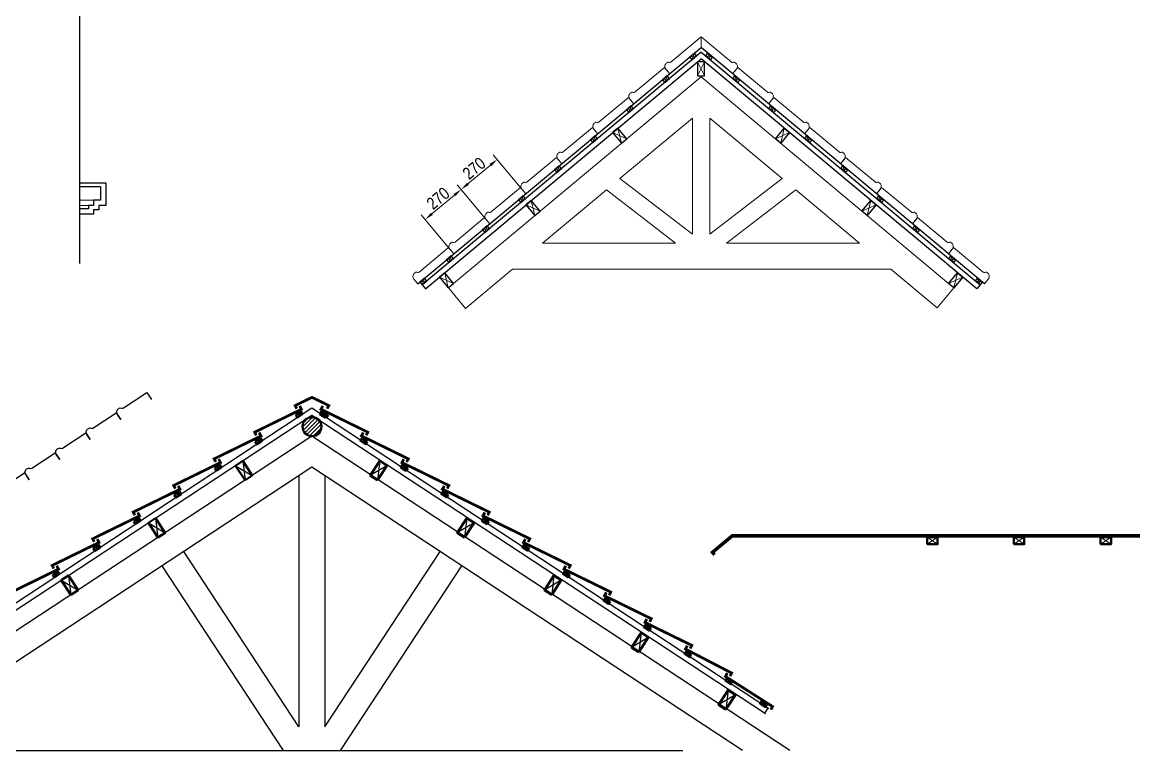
# Model space of a CAD drawing. Header units: millimetres. Extents: x -37049 to 129367, y 25385 to 90033.
# Drawn here: x 61204 to 67655, y 39070 to 43265 of the extents above; entities that cross this region are included whole.
import ezdxf

# ---------------------------------------------------------------- set-up
doc = ezdxf.new("R2010")
doc.units = ezdxf.units.MM
doc.header["$MEASUREMENT"] = 0
for name, color, linetype, lineweight in [('NKT', 9, 'Continuous', 0), ('NMANH1', 45, 'Continuous', 9), ('NMANH3', 25, 'Continuous', 9), ('NNGOI', 20, 'Continuous', 9), ('NTHAY1', 61, 'Continuous', 25), ('NTHAY2', 51, 'Continuous', 25), ('NTHAY3', 41, 'Continuous', 25), ('NTHEP', 7, 'Continuous', 20), ('Ntuong2', 150, 'Continuous', 50), ('Ntuong3', 160, 'Continuous', 50)]:
    doc.layers.add(name, color=color, linetype=linetype, lineweight=lineweight)
doc.styles.add('AVO', font='vhelvcn.ttf')
doc.dimstyles.new('100 Snho', dxfattribs={"dimscale": 0, "dimtxt": 70, "dimasz": 50, "dimexe": 35, "dimexo": 35, "dimgap": 10, "dimtad": 1, "dimdec": 0, "dimzin": 0, "dimdsep": 46, "dimtxsty": 'AVO', "dimcen": -2, "dimdle": 50, "dimclrd": 256, "dimclre": 256, "dimclrt": 3, "dimadec": 0, "dimazin": 0, "dimtfac": 1, "dimtdec": 0, "dimtix": 1, "dimtmove": 2, "dimatfit": 1, "dimldrblk": 'ARCHTICK', "dimfxl": 0, "dimtolj": 1, "dimtzin": 0, "dimlwd": -1, "dimlwe": -1, "dimarcsym": 0})

# ---------------------------------------------------------------- blocks, each defined once
blk = doc.blocks.new('A$C03FF69CA')
at = {"layer": 'NTHAY2'}
for p, q in [((50, 100), (0, 0)), ((0, 100), (50, 0))]:
    blk.add_line(p, q, dxfattribs=at)
at = {"layer": 'Ntuong2'}
blk.add_lwpolyline([(0, 0), (50, 0), (50, 100), (0, 100)], close=True, dxfattribs=at)
blk = doc.blocks.new('A$C235801AF')
at = {"layer": 'NMANH1'}
for p, q in [((0, 0), (60, 40)), ((0, 40), (60, 0))]:
    blk.add_line(p, q, dxfattribs=at)
at = {"layer": 'Ntuong3'}
blk.add_lwpolyline([(0, 0), (60, 0), (60, 40), (0, 40)], close=True, dxfattribs=at)
blk = doc.blocks.new('A$C772C21BA')
at = {"layer": 'NMANH1'}
for p, q in [((40, 22.8), (0, 15.2)), ((27.3, 38), (12.7, 0))]:
    blk.add_line(p, q, dxfattribs=at)
at = {"layer": 'NTHAY2'}
blk.add_lwpolyline([(0, 15.2), (12.7, 0), (40, 22.8), (27.3, 38)], close=True, dxfattribs=at)
blk = doc.blocks.new('A$C54CE77A0')
at = {"layer": 'NMANH1'}
for p, q in [((0, 80), (40, 0)), ((40, 80), (0, 0))]:
    blk.add_line(p, q, dxfattribs=at)
at = {"layer": 'NTHAY2'}
blk.add_lwpolyline([(0, 0), (40, 0), (40, 80), (0, 80)], close=True, dxfattribs=at)
blk = doc.blocks.new('*D754')
at = {"layer": 'DEFPOINTS', "color": 0}
for p in [(63733.4, 42302.2), (63898.3, 42104.4), (63690.8, 41931.5)]:
    blk.add_point(p, dxfattribs=at)
at = {"layer": 'NKT'}
for p, q in [((63875.8, 42131.3), (63711, 42329.1)), ((63564.4, 42161.4), (63695, 42270.2)), ((63668.4, 41958.4), (63503.5, 42156.3))]:
    blk.add_line(p, q, dxfattribs=at)
for points in [[(63689.6, 42276.6), (63700.3, 42263.8), (63733.4, 42302.2)], [(63559, 42167.8), (63569.7, 42155), (63525.9, 42129.4)]]:
    blk.add_solid(points, dxfattribs=at)
at = {"layer": 'NKT', "color": 3, "insert": (63600.4, 42250.9), "char_height": 70, "attachment_point": 5, "rotation": 39.80557, "style": 'AVO'}
blk.add_mtext('\\A1;270', dxfattribs=at)
blk = doc.blocks.new('_ARCHTICK')
at = {"color": 0, "linetype": 'ByBlock', "const_width": 0.15}
blk.add_lwpolyline([(-0.5, -0.5), (0.5, 0.5)], dxfattribs=at)
blk = doc.blocks.new('*D840')
at = {"layer": 'DEFPOINTS', "color": 0}
for p in [(63940.8, 42475.1), (64105.7, 42277.2), (63898.3, 42104.4)]:
    blk.add_point(p, dxfattribs=at)
at = {"layer": 'NKT'}
for p, q in [((64083.3, 42304.1), (63918.4, 42502)), ((63771.8, 42334.2), (63902.4, 42443.1)), ((63875.8, 42131.3), (63711, 42329.1))]:
    blk.add_line(p, q, dxfattribs=at)
for points in [[(63897, 42449.5), (63907.7, 42436.7), (63940.8, 42475.1)], [(63766.4, 42340.6), (63777.1, 42327.8), (63733.4, 42302.2)]]:
    blk.add_solid(points, dxfattribs=at)
at = {"layer": 'NKT', "color": 3, "insert": (63807.8, 42423.8), "char_height": 70, "attachment_point": 5, "rotation": 39.80557, "style": 'AVO'}
blk.add_mtext('\\A1;270', dxfattribs=at)

msp = doc.modelspace()

# ---------------------------------------------------------------- hatches: boundary and pattern name
at = {"layer": 'NTHAY1', "ltscale": 0.75}
h = msp.add_hatch(dxfattribs=at)
h.set_pattern_fill('ANSI31', color=256, scale=5, style=0)
h.set_pattern_definition([(45, (-298128.875, -52066.424), (-11.22532015, 11.22532015), [])])
h.paths.add_polyline_path([(62927.8, 40935.8, 0.228167), (62907.3, 40978.5), (62898.9, 40984, 0.249952), (62847.5, 40984), (62839.2, 40978.5, 0.228167), (62818.6, 40935.8, 1)])

# ---------------------------------------------------------------- linework, layer by layer
at = {"layer": 'NMANH3'}
for p, q in [((61614.7, 42240.2), (61534.7, 42240.2)), ((61584.7, 42210.2), (61534.7, 42210.2))]:
    msp.add_line(p, q, dxfattribs=at)
at = {"layer": 'NNGOI'}
msp.add_line((65116.1, 43181), (65116.1, 43119.2), dxfattribs=at)
for points in [[(64935.4, 42968.6), (64912.4, 42996.1, -0.414214), (64915.5, 43029.5), (64919, 43032.4, -0.228928), (64929, 43034.9), (64932.8, 43034.1, 0.228928), (64942.8, 43036.6), (65116.1, 43181)], [(65296.8, 42968.6), (65319.7, 42996.1, 0.414214), (65316.7, 43029.5), (65313.2, 43032.4, 0.228928), (65303.2, 43034.9), (65299.3, 43034.1, -0.228928), (65289.3, 43036.6), (65116.1, 43181)], [(64727.9, 42795.8), (64705, 42823.3, -0.414214), (64708.1, 42856.7), (64711.5, 42859.6, -0.228928), (64721.5, 42862.1), (64725.4, 42861.3, 0.228928), (64735.4, 42863.8), (64905, 43005.1), (64935.4, 42968.6)], [(65504.2, 42795.8), (65527.1, 42823.3, 0.414214), (65524.1, 42856.7), (65520.6, 42859.6, 0.228928), (65510.6, 42862.1), (65506.8, 42861.3, -0.228928), (65496.7, 42863.8), (65327.2, 43005.1), (65296.8, 42968.6)], [(64520.5, 42622.9), (64497.6, 42650.4, -0.414214), (64500.6, 42683.8), (64504.1, 42686.7, -0.228928), (64514.1, 42689.2), (64518, 42688.4, 0.228928), (64528, 42690.9), (64697.6, 42832.2), (64727.9, 42795.8)], [(65711.7, 42622.9), (65734.6, 42650.4, 0.414214), (65731.5, 42683.8), (65728.1, 42686.7, 0.228928), (65718, 42689.2), (65714.2, 42688.4, -0.228928), (65704.2, 42690.9), (65534.6, 42832.2), (65504.2, 42795.8)], [(64313.1, 42450.1), (64290.2, 42477.6, -0.414214), (64293.2, 42511), (64296.7, 42513.9, -0.228928), (64306.7, 42516.4), (64310.6, 42515.6, 0.228928), (64320.6, 42518.1), (64490.1, 42659.4), (64520.5, 42622.9)], [(65919.1, 42450.1), (65942, 42477.6, 0.414214), (65938.9, 42511), (65935.5, 42513.9, 0.228928), (65925.5, 42516.4), (65921.6, 42515.6, -0.228928), (65911.6, 42518.1), (65742, 42659.4), (65711.7, 42622.9)], [(64105.7, 42277.2), (64082.8, 42304.7, -0.414214), (64085.8, 42338.1), (64089.3, 42341, -0.228928), (64099.3, 42343.5), (64103.1, 42342.7, 0.228928), (64113.2, 42345.2), (64282.7, 42486.5), (64313.1, 42450.1)], [(66126.5, 42277.2), (66149.4, 42304.7, 0.414214), (66146.4, 42338.1), (66142.9, 42341, 0.228928), (66132.9, 42343.5), (66129, 42342.7, -0.228928), (66119, 42345.2), (65949.4, 42486.5), (65919.1, 42450.1)], [(63898.3, 42104.4), (63875.3, 42131.9, -0.414214), (63878.4, 42165.3), (63881.9, 42168.2, -0.228928), (63891.9, 42170.7), (63895.7, 42169.9, 0.228928), (63905.7, 42172.4), (64075.3, 42313.7), (64105.7, 42277.2)], [(66333.9, 42104.4), (66356.8, 42131.9, 0.414214), (66353.8, 42165.3), (66350.3, 42168.2, 0.228928), (66340.3, 42170.7), (66336.4, 42169.9, -0.228928), (66326.4, 42172.4), (66156.9, 42313.7), (66126.5, 42277.2)], [(63690.8, 41931.5), (63667.9, 41959, -0.414214), (63671, 41992.4), (63674.4, 41995.3, -0.228928), (63684.4, 41997.8), (63688.3, 41997, 0.228928), (63698.3, 41999.5), (63867.9, 42140.8), (63898.3, 42104.4)], [(66541.3, 41931.5), (66564.2, 41959, 0.414214), (66561.2, 41992.4), (66557.7, 41995.3, 0.228928), (66547.7, 41997.8), (66543.9, 41997, -0.228928), (66533.8, 41999.5), (66364.3, 42140.8), (66333.9, 42104.4)], [(63483.4, 41758.7), (63460.5, 41786.2, -0.414214), (63463.5, 41819.6), (63467, 41822.5, -0.228928), (63477, 41825), (63480.9, 41824.2, 0.228928), (63490.9, 41826.7), (63660.5, 41968), (63690.8, 41931.5)], [(66748.8, 41758.7), (66771.7, 41786.2, 0.414214), (66768.6, 41819.6), (66765.2, 41822.5, 0.228928), (66755.1, 41825), (66751.3, 41824.2, -0.228928), (66741.3, 41826.7), (66571.7, 41968), (66541.3, 41931.5)]]:
    msp.add_lwpolyline(points, format="xyb", dxfattribs=at)
for points, const_width in [([(62785.8, 41039.3), (62776.3, 41057.3), (62873.2, 41104.7), (62970.2, 41057.3), (62960.7, 41039.3)], 15.8), ([(62802.5, 41055.7), (62812.8, 41036), (62542.8, 40903.8), (62552.3, 40885.8)], 15.8), ([(62935.5, 41055.7), (62925.2, 41036), (63195.1, 40903.8), (63185.6, 40885.8)], 15.8), ([(62569, 40902.2), (62579.4, 40882.5), (62309.4, 40750.3), (62318.9, 40732.3)], 15.8), ([(63169, 40902.2), (63158.6, 40882.5), (63428.6, 40750.3), (63419.1, 40732.3)], 15.8), ([(62335.6, 40748.7), (62345.9, 40729), (62076, 40596.8), (62085.5, 40578.8)], 15.8), ([(63402.4, 40748.7), (63392, 40729), (63662, 40596.8), (63652.5, 40578.8)], 15.8), ([(62102.2, 40595.2), (62112.5, 40575.5), (61842.6, 40443.3), (61852, 40425.3)], 15.8), ([(63635.8, 40595.2), (63625.5, 40575.5), (63895.4, 40443.3), (63885.9, 40425.3)], 15.8), ([(61868.7, 40441.7), (61879.1, 40422), (61609.1, 40289.8), (61618.6, 40271.8)], 15.8), ([(63869.2, 40441.7), (63858.9, 40422), (64128.8, 40289.8), (64119.4, 40271.8)], 15.8), ([(61635.3, 40288.2), (61645.7, 40268.5), (61375.7, 40136.3), (61385.2, 40118.3)], 15.8), ([(64102.7, 40288.2), (64092.3, 40268.5), (64362.3, 40136.3), (64352.8, 40118.3)], 15.8), ([(65193.5, 40197.6), (65181.6, 40211.9), (65295.5, 40306.6), (67645.2, 40306.6)], 20), ([(61401.9, 40134.7), (61412.2, 40115), (61142.3, 39982.8), (61151.8, 39964.8)], 15.8), ([(64336.1, 40134.7), (64325.8, 40115), (64595.7, 39982.8), (64586.2, 39964.8)], 15.8), ([(64569.5, 39981.2), (64559.2, 39961.5), (64829.1, 39829.3), (64819.7, 39811.3)], 15.8), ([(64803, 39827.7), (64792.6, 39808), (65062.6, 39675.8), (65053.1, 39657.8)], 15.8), ([(65036.4, 39674.2), (65026, 39654.5), (65292.4, 39516.4), (65283, 39498.4)], 15.8), ([(65267, 39516.4), (65256.7, 39496.8), (65528, 39323.4), (65518.5, 39305.4)], 15.8)]:
    msp.add_lwpolyline(points, dxfattribs=dict(at, const_width=const_width))
at = {"layer": 'NTHAY1'}
for p, q in [((61534.7, 41875.6), (61534.7, 44688.3)), ((63483.4, 41758.7), (65116.1, 43119.2)), ((66748.8, 41758.7), (65116.1, 43119.2)), ((65116.1, 43093.5), (63508, 41753.4)), ((65116.1, 43093.5), (66724.2, 41753.4))]:
    msp.add_line(p, q, dxfattribs=at)
for points in [[(63508, 41753.4), (63527.2, 41730.4), (65116.1, 43054.4)], [(66724.2, 41753.4), (66705, 41730.4), (65116.1, 43054.4)]]:
    msp.add_lwpolyline(points, dxfattribs=at)
at = {"layer": 'NTHAY2'}
msp.add_line((65498.6, 39311.5), (65479, 39281.8), dxfattribs=at)
for points in [[(61771.3, 40976.6), (61751.7, 41006.6, -0.414214), (61758.5, 41039.4), (61762.3, 41041.9, -0.228928), (61772.5, 41043.2), (61776.3, 41042, 0.228928), (61786.5, 41043.3), (61921.4, 41131.8), (61947.4, 41092.1)], [(61595.3, 40861.2), (61575.6, 40891.1, -0.414214), (61582.5, 40923.9), (61586.2, 40926.4, -0.228928), (61596.5, 40927.8), (61600.2, 40926.5, 0.228928), (61610.4, 40927.9), (61745.3, 41016.3), (61771.3, 40976.6)], [(61419.2, 40745.7), (61399.5, 40775.6, -0.414214), (61406.4, 40808.5), (61410.2, 40810.9, -0.228928), (61420.4, 40812.3), (61424.1, 40811, 0.228928), (61434.4, 40812.4), (61569.2, 40900.8), (61595.3, 40861.2)], [(61243.1, 40630.2), (61223.5, 40660.2, -0.414214), (61230.3, 40693), (61234.1, 40695.5, -0.228928), (61244.3, 40696.8), (61248.1, 40695.6, 0.228928), (61258.3, 40696.9), (61393.2, 40785.4), (61419.2, 40745.7)], [(61067, 40514.8), (61047.4, 40544.7, -0.414214), (61054.2, 40577.5), (61058, 40580, -0.228928), (61068.2, 40581.4), (61072, 40580.1, 0.228928), (61082.2, 40581.5), (61217.1, 40669.9), (61243.1, 40630.2)]]:
    msp.add_lwpolyline(points, format="xyb", dxfattribs=at)
for points in [[(60239.4, 39311.5), (62873.2, 41043.5), (65507, 39311.5)], [(65487.5, 39281.8), (62873.2, 41000.9), (60259, 39281.8)]]:
    msp.add_lwpolyline(points, dxfattribs=at)
at = {"layer": 'NTHAY3'}
for p, q in [((62798.2, 40652.4), (62798.2, 39206.1)), ((62948.2, 40652.4), (62948.2, 39206.1)), ((62798.2, 39206.1), (62134.3, 40215.8)), ((62948.2, 39206.1), (63612.1, 40215.8)), ((62708.5, 39069.6), (62009, 40133.4)), ((63038, 39069.6), (63737.5, 40133.4))]:
    msp.add_line(p, q, dxfattribs=at)
at = {"layer": 'NTHAY3', "ltscale": 0.75}
msp.add_line((60573.2, 39069.6), (65010.3, 39069.6), dxfattribs=at)
at = {"layer": 'NTHAY3'}
for points in [[(61534.7, 42340.2), (61684.7, 42340.2), (61684.7, 42210.2), (61644.7, 42210.2), (61644.7, 42185.2), (61614.7, 42185.2), (61614.7, 42160.2), (61534.7, 42160.2)], [(61534.7, 42320.2), (61534.7, 42320.2), (61654.7, 42320.2), (61654.7, 42240.2), (61644.7, 42240.2), (61644.7, 42240.2), (61614.7, 42240.2), (61614.7, 42210.2), (61584.7, 42210.2), (61584.7, 42190.2), (61534.7, 42190.2)], [(65628.1, 39069.6), (62873.2, 40881.2), (60518.6, 39332.9)], [(65355.1, 39069.6), (62873.2, 40701.7), (60573.2, 39189.2)]]:
    msp.add_lwpolyline(points, dxfattribs=at)
at = {"layer": 'NTHEP'}
for p, q in [((65116.1, 42950.3), (63689.4, 41761.4)), ((65116.1, 42950.3), (66542.7, 41761.4)), ((65066.1, 42713.4), (64648.6, 42365.5)), ((65066.1, 42044.9), (65066.1, 42713.4)), ((65166.1, 42044.9), (65166.1, 42713.4)), ((65166.1, 42713.4), (65583.5, 42365.5)), ((65066.1, 42044.9), (64648.6, 42365.5)), ((65166.1, 42044.9), (65583.5, 42365.5)), ((64569.9, 42299.9), (64202.2, 41993.5)), ((64968.9, 41993.5), (64569.9, 42299.9)), ((65263.3, 41993.5), (65662.3, 42299.9)), ((65662.3, 42299.9), (66029.9, 41993.5)), ((64202.2, 41993.5), (64968.9, 41993.5)), ((66029.9, 41993.5), (65263.3, 41993.5)), ((64028.6, 41843.5), (66209.9, 41843.5))]:
    msp.add_line(p, q, dxfattribs=at)
for points in [[(64028.6, 41843.5), (63757.3, 41617.4), (63661.3, 41732.7)], [(66209.9, 41843.5), (66477.4, 41620.6), (66573.5, 41735.8)]]:
    msp.add_lwpolyline(points, dxfattribs=at)
at = {"layer": 'Ntuong2'}
msp.add_circle((62873.2, 40935.8), 54.6, dxfattribs=at)

# ---------------------------------------------------------------- block references
at = {"layer": 'NTHAY1'}
for name, p in [('A$C772C21BA', (65050.3, 43049.2)), ('A$C54CE77A0', (65096.1, 42957.7)), ('A$C772C21BA', (64893.5, 42918.5)), ('A$C772C21BA', (64686.1, 42745.7)), ('A$C772C21BA', (64478.7, 42572.8)), ('A$C772C21BA', (64271.2, 42400)), ('A$C772C21BA', (64063.8, 42227.1)), ('A$C772C21BA', (63856.4, 42054.3)), ('A$C772C21BA', (63649, 41881.4)), ('A$C772C21BA', (63495.3, 41753.4)), ('A$C235801AF', (66419, 40258.8)), ('A$C235801AF', (66919, 40258.8)), ('A$C235801AF', (67419, 40258.8))]:
    msp.add_blockref(name, p, dxfattribs=at)
at = {"layer": 'NTHAY1', "xscale": -1}
for name, p, rotation in [('A$C772C21BA', (65181.9, 43049.2), 359.999999999813), ('A$C772C21BA', (65338.7, 42918.5), 359.999999999813), ('A$C772C21BA', (65546.1, 42745.7), 359.999999999813), ('A$C54CE77A0', (65574.8, 42568), 320.1944289083753), ('A$C772C21BA', (65753.5, 42572.8), 359.999999999813), ('A$C772C21BA', (65960.9, 42400), 359.999999999813), ('A$C54CE77A0', (66074.1, 42151.9), 320.1944289083753), ('A$C54CE77A0', (66573.5, 41735.8), 320.1944289083753)]:
    msp.add_blockref(name, p, dxfattribs=dict(at, rotation=rotation))
for p in [(65338.7, 42918.5), (66168.3, 42227.1), (66375.8, 42054.3), (66583.2, 41881.4), (66736.8, 41753.4)]:
    msp.add_blockref('A$C772C21BA', p, dxfattribs=at)
at = {"layer": 'NTHAY1', "rotation": 39.80557109162468}
for p in [(64657.4, 42568), (64158, 42151.9), (63658.7, 41735.8)]:
    msp.add_blockref('A$C54CE77A0', p, dxfattribs=at)
at = {"layer": 'NTHAY2', "yscale": 0.3558080510410946, "zscale": 0.3558080510320588}
for p, xscale, rotation in [((62779.7, 41003.2), 0.3558080510092363, 303.3276906809683), ((62958.3, 41003.2), -0.3558080510092363, 56.67230931901972), ((62966.8, 41003.2), -0.3558080510092363, 56.67230931903163), ((62546.2, 40849.7), 0.3558080510092363, 303.3276906809683), ((63191.7, 40849.7), -0.3558080510092363, 56.67230931901972), ((62312.8, 40696.2), 0.3558080510092363, 303.3276906809683), ((63425.2, 40696.2), -0.3558080510092363, 56.67230931901972), ((62079.4, 40542.7), 0.3558080510092363, 303.3276906809683), ((63658.6, 40542.7), -0.3558080510092363, 56.67230931901972), ((61846, 40389.3), 0.3558080510092363, 303.3276906809683), ((63892, 40389.3), -0.3558080510092363, 56.67230931901972), ((61612.5, 40235.8), 0.3558080510092363, 303.3276906809683), ((64125.5, 40235.8), -0.3558080510092363, 56.67230931901972), ((61379.1, 40082.3), 0.3558080510092363, 303.3276906809683), ((64358.9, 40082.3), -0.3558080510092363, 56.67230931901972), ((64592.3, 39928.8), -0.3558080510092363, 56.67230931901972), ((64825.7, 39775.3), -0.3558080510092363, 56.67230931901972), ((65059.2, 39621.8), -0.3558080510092363, 56.67230931901972), ((65295.5, 39466.4), -0.3558080510092363, 56.67230931901972), ((65495.4, 39334.9), -0.3558080510092363, 56.67230931901972)]:
    msp.add_blockref('A$C03FF69CA', p, dxfattribs=dict(at, xscale=xscale, rotation=rotation))
at = {"layer": 'NTHAY2', "rotation": 33.32769068397842}
for p in [(62487.3, 40627.4), (61985.2, 40297.3), (61483.1, 39967.1)]:
    msp.add_blockref('A$C03FF69CA', p, dxfattribs=at)
at = {"layer": 'NTHAY2', "xscale": -1, "rotation": 326.6723093160097}
for p in [(63250.6, 40627.4), (63752.8, 40297.3), (64254.9, 39967.1), (64757, 39636.9), (65259.1, 39306.7)]:
    msp.add_blockref('A$C03FF69CA', p, dxfattribs=at)

# ---------------------------------------------------------------- dimensions: what is measured, and where the dimension line sits
at = {"layer": 'NKT', "ltscale": 100}
for p1, p2, picture, middle in [((63898.3, 42104.4), (64105.7, 42277.2), '*D840', (63807.8, 42423.8)), ((63690.8, 41931.5), (63898.3, 42104.4), '*D754', (63600.4, 42250.9))]:
    dim = msp.add_aligned_dim(p1=p1, p2=p2, distance=257.6, dimstyle='100 Snho', override={"dimscale": 1}, dxfattribs=at)
    dim.commit()
    dim.dimension.update_dxf_attribs({"geometry": picture, "text_midpoint": middle})

doc.saveas('drawing.dxf')
